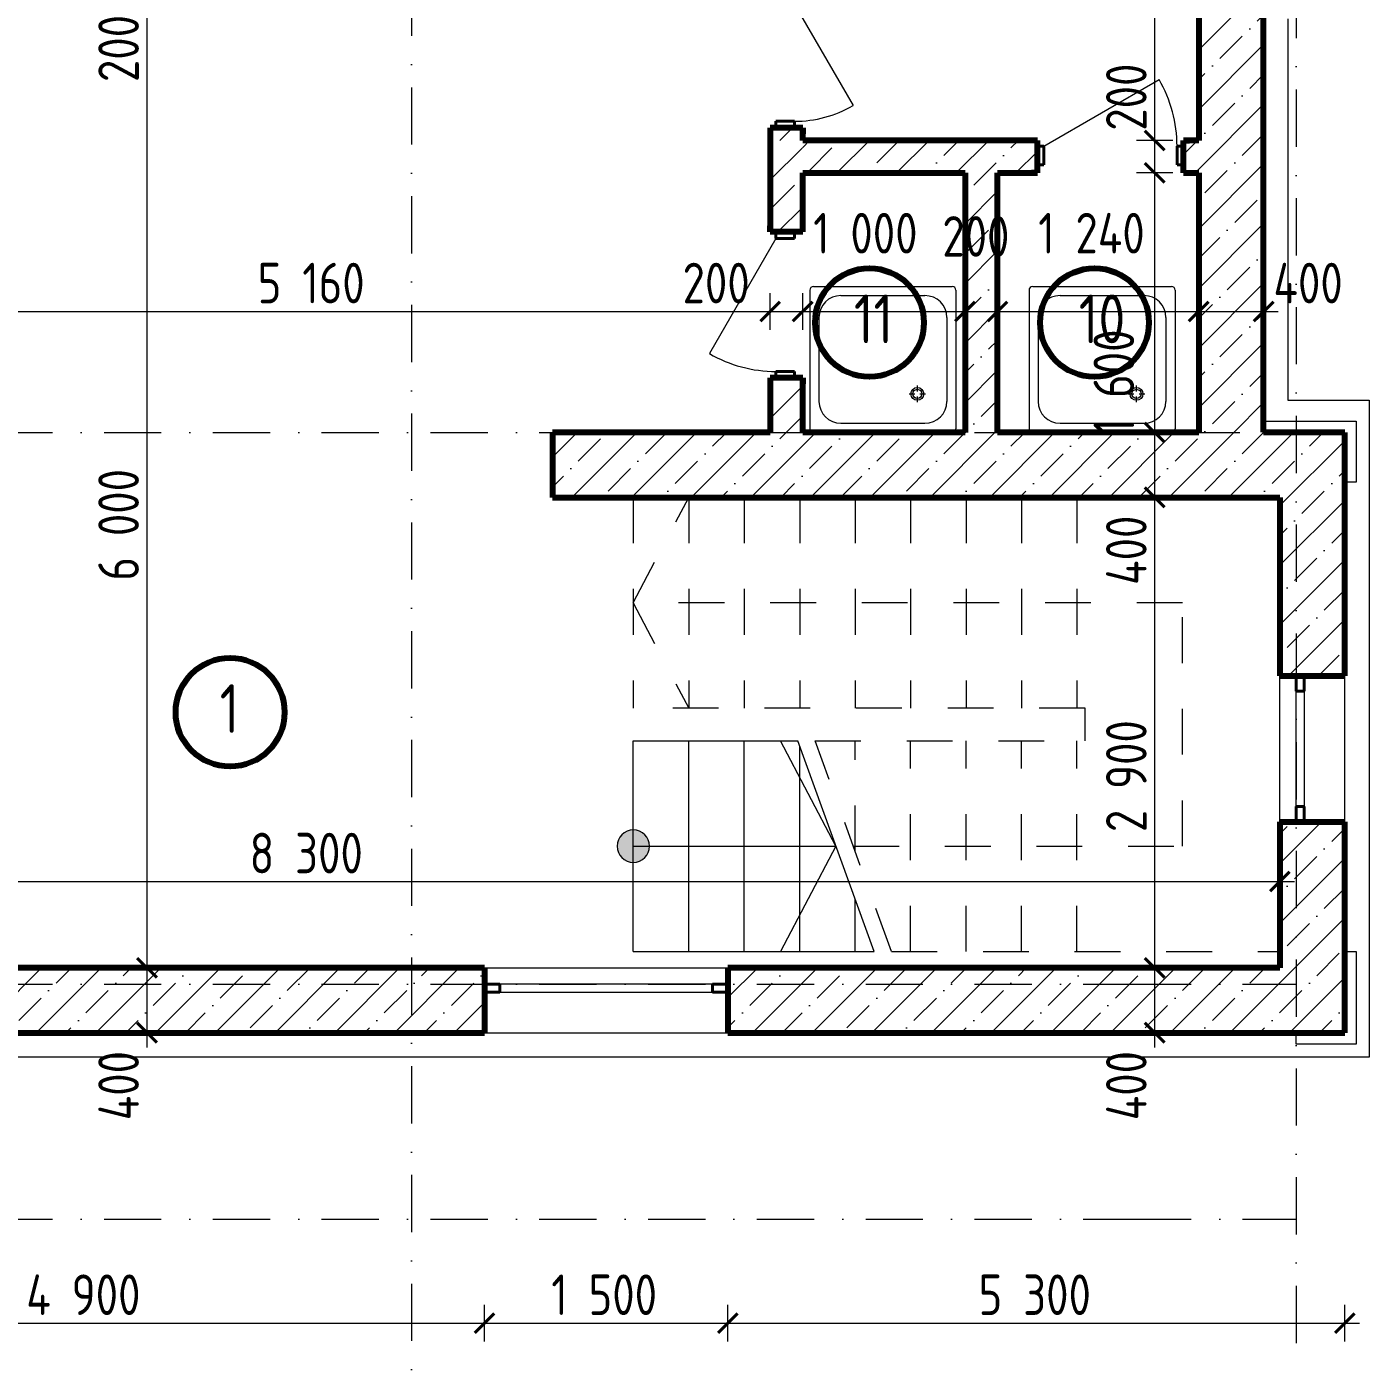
# Model space of a CAD drawing. Header units: feet. Extents: x -10410 to 374725, y -46422 to 88923.
# Drawn here: x 9472 to 17742, y -35888 to -27657 of the extents above; entities that cross this region are included whole.
import ezdxf
from ezdxf.enums import TextEntityAlignment as Align

# ---------------------------------------------------------------- set-up
doc = ezdxf.new("R2010")
doc.units = ezdxf.units.FT
doc.header["$MEASUREMENT"] = 0
doc.set_wipeout_variables(frame=1)
for name, pattern in [('Wipeout_Contour', [1000, 0, -1000]), ('Штриховая', [564.444447, 282.222223, -282.222223]), ('Штрихпунктирная', [670.277762, 352.777767, -176.388884, 0, -141.111112])]:
    doc.linetypes.add(name, pattern=pattern)
for name, color, linetype, lineweight in [('Аннотация - Общий_Ном._пера__41', 7, 'Continuous', 80), ('Интерьер - Мебель_Ном._пера__2', 8, 'Continuous', 20), ('Интерьер - Мебель_Ном._пера__7', 7, 'Continuous', 20), ('Конструктив - Лестницы_Ном._пера__120', 7, 'Continuous', 5), ('Конструктив - Лестницы_Ном._пера__2', 8, 'Continuous', 20), ('Конструктив - Перекрытия_Ном._пера__1', 7, 'Continuous', 20), ('Конструктив - Стены Несущие_Ном._пера__1', 7, 'Continuous', 20), ('Конструктив - Стены Несущие_Ном._пера__120', 7, 'Continuous', 5), ('Конструктив - Стены Несущие_Ном._пера__21', 7, 'Continuous', 40), ('Конструктив - Стены Несущие_Ном._пера__47', 7, 'Continuous', 80), ('Конструктив - Стены Несущие_Ном._пера__74', 255, 'Continuous', 0), ('Размер - Общий_Ном._пера__120', 7, 'Continuous', 5), ('Размер - Общий_Ном._пера__21', 7, 'Continuous', 40), ('Элемент Модели - Оси_Ном._пера__1', 7, 'Continuous', 20)]:
    doc.layers.add(name, color=color, linetype=linetype, lineweight=lineweight)
for name, color, linetype in [('Конструктив - Лестницы', 7, 'Continuous'), ('Конструктив - Стены Несущие', 7, 'Continuous'), ('Элемент Модели - Оси', 7, 'Continuous')]:
    doc.layers.add(name, color=color, linetype=linetype)
doc.layers.add('Конструктив - Стены Несущие_Ном._пера__170', color=7, linetype='Continuous', lineweight=5, true_color=0x9f9f00)
doc.layers.add('Элемент Модели - Оси_Ном._пера__94', color=7, linetype='Continuous', lineweight=5, true_color=0xdc4f00)
doc.styles.add('СГЕНЕРИР_СТИЛЬ_1', font='arial.ttf')
doc.styles.add('СГЕНЕРИР_СТИЛЬ_2', font='CS_Gost2304.shx')
pattern_1 = [(45, (0, 0), (-183.8478, 183.8478), []), (45, (-91.92, 91.92), (-183.8478, 183.8478), [195, -65, 0, -65])]

# ---------------------------------------------------------------- blocks, each defined once
blk = doc.blocks.new('Стандартный Маркер Сетки_2')
at = {"layer": 'Элемент Модели - Оси_Ном._пера__94', "linetype": 'Штрихпунктирная'}
for p, q in [((1000, 0), (17700, 0)), ((17700, 0), (18700, 0))]:
    blk.add_line(p, q, dxfattribs=at)
at = {"layer": 'Элемент Модели - Оси_Ном._пера__1', "style": 'СГЕНЕРИР_СТИЛЬ_1'}
blk.add_attdef('AC_MarkerText_1', text='', height=350, dxfattribs=at).set_placement((-500, 20.0005), align=Align.MIDDLE_CENTER)
blk = doc.blocks.new('Стандартный Маркер Сетки')
at = {"layer": 'Элемент Модели - Оси_Ном._пера__94', "linetype": 'Штрихпунктирная'}
for p, q in [((1000, 0), (17400, 0)), ((17400, 0), (18400, 0))]:
    blk.add_line(p, q, dxfattribs=at)
at = {"layer": 'Элемент Модели - Оси_Ном._пера__1', "style": 'СГЕНЕРИР_СТИЛЬ_1'}
blk.add_attdef('AC_MarkerText_1', text='', height=350, dxfattribs=at).set_placement((-500, 20.0005), align=Align.MIDDLE_CENTER)
blk = doc.blocks.new('Стандартный Маркер Сетки_8')
at = {"layer": 'Элемент Модели - Оси_Ном._пера__94', "linetype": 'Штрихпунктирная'}
blk.add_line((1000, 0), (12606.1, 0), dxfattribs=at)
at = {"layer": 'Элемент Модели - Оси_Ном._пера__1', "style": 'СГЕНЕРИР_СТИЛЬ_1'}
blk.add_attdef('AC_MarkerText_1', text='', height=350, rotation=90, dxfattribs=at).set_placement((14106.1, 17), align=Align.MIDDLE_CENTER)
blk = doc.blocks.new('Стандартный Маркер Сетки_9')
at = {"layer": 'Элемент Модели - Оси_Ном._пера__94', "linetype": 'Штрихпунктирная'}
blk.add_line((1000, 0), (12561.3, 0), dxfattribs=at)
at = {"layer": 'Элемент Модели - Оси_Ном._пера__1', "style": 'СГЕНЕРИР_СТИЛЬ_1'}
blk.add_attdef('AC_MarkerText_1', text='', height=350, rotation=90, dxfattribs=at).set_placement((14061.3, 20), align=Align.MIDDLE_CENTER)
blk = doc.blocks.new('Лестница 2')
at = {"layer": 'Конструктив - Лестницы_Ном._пера__2', "linetype": 'Continuous'}
blk.add_hatch(color=256, dxfattribs=at).paths.add_polyline_path([(750, 0, 1), (550, 0, 1)])
at = {"layer": 'Конструктив - Лестницы_Ном._пера__120', "linetype": 'Штриховая'}
for p, q in [((0, 1590), (0, 3983.333)), ((0, 3983.333), (2800, 3983.333)), ((2800, 3983.333), (2800, 0)), ((650, 1355), (650, 3383.333)), ((650, 3383.333), (2150, 3383.333)), ((2150, 3383.333), (2150, 0)), ((0, 2733.333), (1300, 2733.333)), ((1300, 1120), (1300, 2783.333)), ((1300, 2783.333), (1500, 2783.333)), ((1500, 2783.333), (1500, 0)), ((2800, 2733.333), (1500, 2733.333)), ((0, 2391.667), (1300, 2391.667)), ((2800, 2391.667), (1500, 2391.667)), ((0, 2050), (1300, 2050)), ((2800, 2050), (1500, 2050)), ((0, 1708.333), (1300, 1708.333)), ((2800, 1708.333), (1500, 1708.333)), ((0, 1590), (1300, 1120)), ((617.73, 1366.667), (1300, 1366.667)), ((2800, 1366.667), (1500, 1366.667)), ((2800, 1025), (1500, 1025)), ((2800, 683.333), (1500, 683.333)), ((2800, 341.667), (1500, 341.667)), ((2150, 0), (1500, 341.667)), ((2150, 0), (2800, 341.667)), ((2800, 0), (1500, 0)), ((2800, 0), (1500, 0))]:
    blk.add_line(p, q, dxfattribs=at)
at = {"layer": 'Конструктив - Лестницы_Ном._пера__120', "linetype": 'Continuous'}
for p, q in [((0, 0), (0, 1483.665)), ((0, 1483.665), (1300, 1013.665)), ((0, 1366.667), (323.613, 1366.667)), ((650, 1248.665), (0, 906.998)), ((650, 0), (650, 1248.665)), ((650, 1248.665), (1300, 906.998)), ((0, 1025), (1268.648, 1025)), ((1300, 0), (1300, 1013.665)), ((0, 683.333), (1300, 683.333)), ((0, 341.667), (1300, 341.667)), ((0, 0), (1300, 0)), ((0, 0), (1300, 0))]:
    blk.add_line(p, q, dxfattribs=at)
blk.add_circle((650, 0), 100, dxfattribs=at)

msp = doc.modelspace()

# ---------------------------------------------------------------- linework, layer by layer
at = {"layer": 'Аннотация - Общий_Ном._пера__41', "linetype": 'Continuous'}
for centre in [(14663.59757, -29480.42189), (16050.13204, -29480.42189), (10724.47558, -31882.16485)]:
    msp.add_circle(centre, 335.02577, dxfattribs=at)
at = {"layer": 'Интерьер - Мебель_Ном._пера__2', "linetype": 'Continuous'}
for p, q in [((14318.84056, -29257.68132), (15173.84056, -29257.68132)), ((15669.03958, -29257.68132), (16524.03958, -29257.68132)), ((14487.59056, -29313.93132), (15005.09056, -29313.93132)), ((15837.78958, -29313.93132), (16355.28958, -29313.93132)), ((14352.59056, -29448.93132), (14352.59056, -29966.43132)), ((15140.09056, -29448.93132), (15140.09056, -29966.43132)), ((15702.78958, -29448.93132), (15702.78958, -29966.43132)), ((16490.28958, -29448.93132), (16490.28958, -29966.43132)), ((14907.37164, -29919.87627), (14942.99356, -29919.87627)), ((14958.53551, -29904.33553), (14958.53551, -29868.7124)), ((14958.53551, -29971.04014), (14958.53551, -29935.4186)), ((14974.07746, -29919.87627), (15009.69938, -29919.87627)), ((16257.57065, -29919.87627), (16293.19257, -29919.87627)), ((16308.73453, -29904.33553), (16308.73453, -29868.7124)), ((16308.73453, -29971.04014), (16308.73453, -29935.4186)), ((16324.27648, -29919.87627), (16359.8984, -29919.87627)), ((14487.59056, -30101.43132), (15005.09056, -30101.43132)), ((15837.78958, -30101.43132), (16355.28958, -30101.43132))]:
    msp.add_line(p, q, dxfattribs=at)
for centre, radius in [((14958.53551, -29919.87627), 39.375), ((14958.53551, -29919.87627), 28.125), ((16308.73453, -29919.87627), 39.375), ((16308.73453, -29919.87627), 28.125)]:
    msp.add_circle(centre, radius, dxfattribs=at)
for centre, radius, start, end in [((14318.84056, -29280.18132), 22.5, 90, 180), ((15173.84056, -29280.18132), 22.5, 0, 90), ((15669.03958, -29280.18132), 22.5, 90, 180), ((16524.03958, -29280.18132), 22.5, 0, 90), ((14487.59056, -29448.93132), 135, 90, 180), ((15005.09056, -29448.93132), 135, 0, 90), ((15837.78958, -29448.93132), 135, 90, 180), ((16355.28958, -29448.93132), 135, 0, 90), ((14487.59056, -29966.43132), 135, 180, 270), ((15005.09056, -29966.43132), 135, 270, 0), ((15837.78958, -29966.43132), 135, 180, 270), ((16355.28958, -29966.43132), 135, 270, 0)]:
    msp.add_arc(centre, radius, start, end, dxfattribs=at)
at = {"layer": 'Интерьер - Мебель_Ном._пера__7', "linetype": 'Continuous'}
for p, q in [((17662.02544, -30087.68132), (17662.02544, -30463.688)), ((17662.02544, -33357.68132), (17662.02544, -33927.68132)), ((17662.02544, -33927.68132), (17292.02544, -33927.68132))]:
    msp.add_line(p, q, dxfattribs=at)
at = {"layer": 'Конструктив - Перекрытия_Ном._пера__1', "linetype": 'Continuous', "flags": 128}
for points in [[(3092.0257, -27607.64195), (3092.0257, -30002.5135), (3092.0257, -30107.24343), (3092.0257, -30132.46232), (3092.0257, -30157.68121), (2592.02547, -30157.68121), (2592.02547, -30257.24333), (2592.02547, -33857.68139), (8342.31615, -33857.68139), (8492.31606, -33857.68139), (11691.81603, -33857.68139), (11841.81617, -33857.68116), (17592.02546, -33857.68116), (17592.02546, -33794.42338), (17592.02546, -30258.24329), (17592.02546, -30157.68121), (17092.02523, -30157.68121), (17092.02523, -30108.24315), (17092.02523, -29907.67027), (17092.02523, -27457.64227)], [(17242.02559, -27607.52226), (17242.02559, -29907.67027), (17242.02559, -29959.55372), (17742.02537, -29959.55372), (17742.02537, -30108.24315), (17742.02537, -30223.53007), (17742.02537, -30258.24329), (17742.02537, -33794.42338), (17742.02537, -34007.68107), (17606.81641, -34007.68107), (17592.02546, -34007.68107), (11841.81617, -34007.68107), (11691.81603, -34007.68107), (8492.31606, -34007.68107), (8342.31615, -34007.68107), (2442.02534, -34007.68107), (2442.02534, -33857.68139), (2442.02534, -30132.46232), (2442.02534, -30107.24343), (2442.02534, -30002.5135), (2942.02556, -30002.5135), (2942.02556, -27607.64195)]]:
    msp.add_lwpolyline(points, dxfattribs=at)
at = {"layer": 'Конструктив - Стены Несущие_Ном._пера__1', "linetype": 'Continuous'}
msp.add_line((14202.17299, -27519.71445), (14562.17299, -28143.25274), dxfattribs=at)
at = {"layer": 'Конструктив - Стены Несущие_Ном._пера__120', "linetype": 'Continuous'}
for p, q in [((17292.02544, -32462.744), (17292.02544, -31752.744)), ((17342.02544, -31752.744), (17342.02544, -32462.744)), ((13696.51963, -33557.68132), (12386.51963, -33557.68132)), ((12386.51963, -33607.68132), (13696.51963, -33607.68132))]:
    msp.add_line(p, q, dxfattribs=at)
at = {"layer": 'Конструктив - Стены Несущие_Ном._пера__21', "linetype": 'Continuous'}
for p, q in [((17342.02544, -31752.744), (17292.02544, -31752.744)), ((17292.02544, -32462.744), (17342.02544, -32462.744)), ((12386.51963, -33607.68132), (12386.51963, -33557.68132)), ((13696.51963, -33557.68132), (13696.51963, -33607.68132))]:
    msp.add_line(p, q, dxfattribs=at)
at = {"layer": 'Размер - Общий_Ном._пера__120', "linetype": 'Continuous'}
for p, q in [((16420.97542, -28357.64217), (16420.97542, -24257.68132)), ((16533.47542, -28357.64217), (16308.47542, -28357.64217)), ((16420.97542, -28557.64217), (16420.97542, -28357.64217)), ((16533.47542, -28557.64217), (16308.47542, -28557.64217)), ((14052.17299, -29524.26644), (14052.17299, -29299.26644)), ((14252.17299, -29524.26644), (14252.17299, -29299.26644)), ((8892.31605, -29411.76644), (14052.17299, -29411.76644)), ((14052.17299, -29411.76644), (14252.17299, -29411.76644)), ((12291.51963, -35760.11376), (12291.51963, -35535.11376)), ((13791.51963, -35760.11376), (13791.51963, -35535.11376)), ((17592.02544, -35760.11376), (17592.02544, -35535.11376)), ((7391.96702, -35647.61376), (12291.51963, -35647.61376)), ((12291.51963, -35647.61376), (13791.51963, -35647.61376)), ((13791.51963, -35647.61376), (17592.02544, -35647.61376)), ((17592.02544, -35647.61376), (17682.02544, -35647.61376))]:
    msp.add_line(p, q, dxfattribs=at)
at = {"layer": 'Размер - Общий_Ном._пера__21', "linetype": 'Continuous'}
for p, q in [((16360.97542, -28297.64217), (16480.97542, -28417.64217)), ((16360.97542, -28497.64217), (16480.97542, -28617.64217)), ((14112.17299, -29351.76644), (13992.17299, -29471.76644)), ((14312.17299, -29351.76644), (14192.17299, -29471.76644)), ((12351.51963, -35587.61376), (12231.51963, -35707.61376)), ((13851.51963, -35587.61376), (13731.51963, -35707.61376)), ((17532.02544, -35707.61376), (17652.02544, -35587.61376))]:
    msp.add_line(p, q, dxfattribs=at)

# ---------------------------------------------------------------- block references
at = {"layer": 'Элемент Модели - Оси', "color": 8, "linetype": 'Continuous', "lineweight": 20, "zscale": 1000}
msp.add_blockref('Стандартный Маркер Сетки', (-1107.97456, -35007.68132), dxfattribs=at)

# ---------------------------------------------------------------- texts
at = {"layer": 'Размер - Общий_Ном._пера__120', "linetype": 'Continuous', "char_height": 250, "attachment_point": 7, "rotation": 90, "style": 'СГЕНЕРИР_СТИЛЬ_2'}
for s, insert in [('\\A1;{\\FCS_Gost2304.shx;200}', (10162.55315, -27997.64467)), ('\\A1;{\\FCS_Gost2304.shx;200}', (16370.97519, -28297.64217)), ('\\A1;{\\FCS_Gost2304.shx;6\xa0000}', (10162.55315, -31070.99675)), ('\\A1;{\\FCS_Gost2304.shx;400}', (16370.97519, -31097.68382)), ('\\A1;{\\FCS_Gost2304.shx;2\xa0900}', (16370.97519, -32621.01632)), ('\\A1;{\\FCS_Gost2304.shx;400}', (10162.55315, -34397.68382)), ('\\A1;{\\FCS_Gost2304.shx;400}', (16370.97519, -34397.68382))]:
    msp.add_mtext(s, dxfattribs=dict(at, insert=insert))
at = {"layer": 'Размер - Общий_Ном._пера__120', "linetype": 'Continuous', "attachment_point": 7, "style": 'СГЕНЕРИР_СТИЛЬ_2'}
for s, insert, char_height in [('\\A1;{\\FCS_Gost2304.shx;1\xa0000}', (14316.93006, -29054.4868), 250), ('\\A1;{\\FCS_Gost2304.shx;1\xa0240}', (15703.46454, -29054.4868), 250), ('\\A1;{\\FCS_Gost2304.shx;5\xa0160}', (10894.06076, -29361.76621), 250), ('\\A1;{\\FCS_Gost2304.shx;200}', (13512.17049, -29361.76621), 250), ('\\A1;{\\FCS_Gost2304.shx;400}', (17152.02545, -29361.76621), 250), ('\\A1;{\\FCS_Gost2304.shx;11}', (14567.59754, -29607.69469), 300), ('\\A1;{\\FCS_Gost2304.shx;10}', (15952.91081, -29607.69469), 300), ('\\A1;{\\FCS_Gost2304.shx;1}', (10660.47519, -32009.43756), 300), ('\\A1;{\\FCS_Gost2304.shx;8\xa0300}', (10844.47599, -32875.33197), 250), ('\\A1;{\\FCS_Gost2304.shx;4\xa0900}', (9468.40957, -35597.61353), 250), ('\\A1;{\\FCS_Gost2304.shx;1\xa0500}', (12703.33712, -35597.61353), 250), ('\\A1;{\\FCS_Gost2304.shx;5 300}', (15335.40879, -35597.61353), 250)]:
    msp.add_mtext(s, dxfattribs=dict(at, insert=insert, char_height=char_height))

# ---------------------------------------------------------------- next in the draw order: wipeouts: each hides what was drawn before it
at = {"color": 254, "linetype": 'Wipeout_Contour', "lineweight": 0, "ltscale": 133268.528044}
msp.add_wipeout([(17092.02544, -30157.68132), (17092.02544, -27457.64217), (16692.02544, -27057.64217), (16692.02544, -30157.68132)], dxfattribs=at).dxf.layer = 'Конструктив - Стены Несущие'
at = {"color": 254, "linetype": 'Wipeout_Contour', "lineweight": 0, "ltscale": 255274.5035}
msp.add_wipeout([(14052.17299, -28921.68958), (14087.17299, -28921.68958), (14202.17298, -28921.68958), (14252.173, -28921.68958), (14252.173, -28279.71444), (14202.17298, -28279.71444), (14087.17299, -28279.71444), (14052.17299, -28279.71444)], dxfattribs=at).dxf.layer = 'Конструктив - Стены Несущие'
at = {"color": 254, "linetype": 'Wipeout_Contour', "lineweight": 0, "ltscale": 214387.922856}
msp.add_wipeout([(17592.02542, -30157.68132), (17192.02544, -30557.6813), (17192.02544, -31657.744), (17292.02542, -31657.744), (17342.02544, -31657.744), (17592.02542, -31657.744)], dxfattribs=at).dxf.layer = 'Конструктив - Стены Несущие'
at = {"color": 254, "linetype": 'Wipeout_Contour', "lineweight": 0, "ltscale": 280878.739179}
msp.add_wipeout([(7391.9671, -33607.68134), (7391.9671, -33857.68132), (12291.51967, -33857.68132), (12291.51967, -33607.68134), (12291.51967, -33557.68131), (12291.51967, -33457.68126), (7391.9671, -33457.68126), (7391.9671, -33557.68131)], dxfattribs=at).dxf.layer = 'Конструктив - Стены Несущие'
at = {"color": 254, "linetype": 'Wipeout_Contour', "lineweight": 0, "ltscale": 221127.756637}
msp.add_wipeout([(13791.51956, -33557.68131), (13791.51956, -33607.68134), (13791.51956, -33857.68132), (17592.02544, -33857.68132), (17192.02538, -33457.68126), (13791.51956, -33457.68126)], dxfattribs=at).dxf.layer = 'Конструктив - Стены Несущие'

# ---------------------------------------------------------------- next in the draw order: hatches: boundary and pattern name
at = {"layer": 'Конструктив - Стены Несущие_Ном._пера__170', "linetype": 'Continuous'}
h = msp.add_hatch(dxfattribs=at)
h.set_pattern_fill('ЖЕЛЕЗОБЕТОН', color=256, style=0, pattern_type=2)
h.set_pattern_definition(pattern_1)
h.paths.add_polyline_path([(17092.02544, -30157.68132), (17092.02544, -27457.64217), (16692.02544, -27057.64217), (16692.02544, -30157.68132)])
h = msp.add_hatch(dxfattribs=at)
h.set_pattern_fill('ЖЕЛЕЗОБЕТОН', color=256, style=0, pattern_type=2)
h.set_pattern_definition(pattern_1)
h.paths.add_polyline_path([(14052.17299, -28921.68958), (14087.17299, -28921.68958), (14202.17298, -28921.68958), (14252.173, -28921.68958), (14252.173, -28279.71444), (14202.17298, -28279.71444), (14087.17299, -28279.71444), (14052.17299, -28279.71444)])
h = msp.add_hatch(dxfattribs=at)
h.set_pattern_fill('ЖЕЛЕЗОБЕТОН', color=256, style=0, pattern_type=2)
h.set_pattern_definition(pattern_1)
h.paths.add_polyline_path([(17592.02542, -30157.68132), (17192.02544, -30557.6813), (17192.02544, -31657.744), (17292.02542, -31657.744), (17342.02544, -31657.744), (17592.02542, -31657.744)])
h = msp.add_hatch(dxfattribs=at)
h.set_pattern_fill('ЖЕЛЕЗОБЕТОН', color=256, style=0, pattern_type=2)
h.set_pattern_definition(pattern_1)
h.paths.add_polyline_path([(7391.9671, -33607.68134), (7391.9671, -33857.68132), (12291.51967, -33857.68132), (12291.51967, -33607.68134), (12291.51967, -33557.68131), (12291.51967, -33457.68126), (7391.9671, -33457.68126), (7391.9671, -33557.68131)])
h = msp.add_hatch(dxfattribs=at)
h.set_pattern_fill('ЖЕЛЕЗОБЕТОН', color=256, style=0, pattern_type=2)
h.set_pattern_definition(pattern_1)
h.paths.add_polyline_path([(13791.51956, -33557.68131), (13791.51956, -33607.68134), (13791.51956, -33857.68132), (17592.02544, -33857.68132), (17192.02538, -33457.68126), (13791.51956, -33457.68126)])

# ---------------------------------------------------------------- next in the draw order: linework, layer by layer
at = {"layer": 'Интерьер - Мебель_Ном._пера__7', "linetype": 'Continuous'}
msp.add_line((17089.35611, -30087.68132), (17662.02544, -30087.68132), dxfattribs=at)
at = {"layer": 'Конструктив - Стены Несущие_Ном._пера__1', "linetype": 'Continuous'}
msp.add_line((14087.17299, -28961.68954), (13677.17299, -29671.83037), dxfattribs=at)
at = {"layer": 'Конструктив - Стены Несущие_Ном._пера__120', "linetype": 'Continuous'}
for p, q in [((12291.51963, -33457.68132), (13791.51963, -33457.68132)), ((12291.51963, -33857.68132), (13791.51963, -33857.68132))]:
    msp.add_line(p, q, dxfattribs=at)
at = {"layer": 'Конструктив - Стены Несущие_Ном._пера__21', "linetype": 'Continuous'}
for p, q in [((14087.17299, -28279.71445), (14087.17299, -28239.71445)), ((14087.17299, -28239.71445), (14202.17299, -28239.71445)), ((14202.17299, -28279.71445), (14087.17299, -28279.71445)), ((14202.17299, -28239.71445), (14202.17299, -28279.71445)), ((14087.17299, -28921.68954), (14087.17299, -28961.68954)), ((14202.17299, -28921.68954), (14087.17299, -28921.68954)), ((14202.17299, -28961.68954), (14202.17299, -28921.68954)), ((14087.17299, -28961.68954), (14202.17299, -28961.68954)), ((17292.02544, -31752.744), (17292.02544, -31657.744)), ((17342.02544, -31657.744), (17342.02544, -31752.744)), ((12386.51963, -33557.68132), (12291.51963, -33557.68132)), ((13791.51963, -33557.68132), (13696.51963, -33557.68132)), ((12291.51963, -33607.68132), (12386.51963, -33607.68132)), ((13696.51963, -33607.68132), (13791.51963, -33607.68132))]:
    msp.add_line(p, q, dxfattribs=at)
at = {"layer": 'Конструктив - Стены Несущие_Ном._пера__47', "linetype": 'Continuous'}
for p, q in [((14052.17299, -28279.71445), (14052.17299, -28316.71445)), ((14087.17299, -28279.71445), (14052.17299, -28279.71445)), ((14087.17299, -28279.71445), (14052.17299, -28279.71445)), ((14052.17299, -28279.71445), (14052.17299, -28316.71445)), ((14202.17299, -28279.71445), (14087.17299, -28279.71445)), ((14202.17299, -28279.71445), (14087.17299, -28279.71445)), ((14252.17299, -28279.71445), (14202.17299, -28279.71445)), ((14252.17299, -28279.71445), (14202.17299, -28279.71445)), ((14252.17299, -28279.71445), (14202.17299, -28279.71445)), ((14252.17299, -28279.71445), (14252.17299, -28316.71445)), ((14052.17299, -28921.68954), (14052.17299, -28884.68954)), ((14052.17299, -28921.68954), (14052.17299, -28884.68954)), ((14087.17299, -28921.68954), (14052.17299, -28921.68954)), ((14087.17299, -28921.68954), (14052.17299, -28921.68954)), ((14202.17299, -28921.68954), (14087.17299, -28921.68954)), ((14202.17299, -28921.68954), (14087.17299, -28921.68954)), ((14252.17299, -28921.68954), (14202.17299, -28921.68954)), ((14252.17299, -28921.68954), (14202.17299, -28921.68954)), ((14252.17299, -28921.68954), (14202.17299, -28921.68954)), ((14252.17299, -28921.68954), (14252.17299, -28884.68954)), ((14252.17299, -28921.68954), (14252.17299, -28884.68954)), ((17192.02544, -31657.744), (17292.02544, -31657.744)), ((17292.02544, -31657.744), (17342.02544, -31657.744)), ((17292.02544, -31657.744), (17342.02544, -31657.744)), ((17342.02544, -31657.744), (17592.02544, -31657.744)), ((12291.51963, -33457.68132), (12291.51963, -33557.68132)), ((13791.51963, -33457.68132), (13791.51963, -33557.68132)), ((12291.51963, -33557.68132), (12291.51963, -33607.68132)), ((12291.51963, -33557.68132), (12291.51963, -33607.68132)), ((13791.51963, -33557.68132), (13791.51963, -33607.68132)), ((13791.51963, -33557.68132), (13791.51963, -33607.68132)), ((12291.51963, -33607.68132), (12291.51963, -33857.68132)), ((13791.51963, -33607.68132), (13791.51963, -33857.68132))]:
    msp.add_line(p, q, dxfattribs=at)
at = {"layer": 'Конструктив - Стены Несущие_Ном._пера__47', "linetype": 'Continuous', "flags": 128}
for points in [[(16692.02544, -27057.64217), (16692.02544, -28357.64217)], [(17092.02544, -30157.68132), (17092.02544, -27457.64217)], [(14052.17299, -28279.71449), (14052.17299, -28921.68958)], [(14252.17299, -28357.64217), (14252.17299, -28279.71449)], [(14252.17299, -28921.68958), (14252.17299, -28557.64217)], [(16692.02544, -28557.64217), (16692.02544, -30157.68132)], [(17592.02544, -31657.744), (17592.02544, -30157.68132)], [(17192.02544, -30557.68132), (17192.02544, -31657.74398)], [(12291.51972, -33457.68132), (8892.31605, -33457.68132)], [(17192.02544, -33457.68132), (13791.51956, -33457.68132)], [(7391.9671, -33857.68132), (12291.51962, -33857.68132)], [(13791.51962, -33857.68132), (17592.02544, -33857.68132)]]:
    msp.add_lwpolyline(points, dxfattribs=at)
at = {"layer": 'Конструктив - Стены Несущие_Ном._пера__74', "linetype": 'Continuous'}
msp.add_arc((14202.17299, -27519.71445), 720, 270, 300, dxfattribs=at)
at = {"layer": 'Размер - Общий_Ном._пера__120', "linetype": 'Continuous'}
for p, q in [((10212.55338, -33457.68132), (10212.55338, -27457.64217)), ((16692.02544, -29524.26644), (16692.02544, -29299.26644)), ((17092.02544, -29524.26644), (17092.02544, -29299.26644)), ((16692.02544, -29411.76644), (17092.02544, -29411.76644)), ((17092.02544, -29411.76644), (17182.02544, -29411.76644)), ((10325.05338, -33457.68132), (10100.05338, -33457.68132)), ((10212.55338, -33857.68132), (10212.55338, -33457.68132)), ((16533.47542, -33457.68132), (16308.47542, -33457.68132)), ((16420.97542, -33857.68132), (16420.97542, -33457.68132)), ((10325.05338, -33857.68132), (10100.05338, -33857.68132)), ((10212.55338, -33947.68132), (10212.55338, -33857.68132)), ((16533.47542, -33857.68132), (16308.47542, -33857.68132)), ((16420.97542, -33947.68132), (16420.97542, -33857.68132))]:
    msp.add_line(p, q, dxfattribs=at)
at = {"layer": 'Размер - Общий_Ном._пера__21', "linetype": 'Continuous'}
for p, q in [((16752.02544, -29351.76644), (16632.02544, -29471.76644)), ((17032.02544, -29471.76644), (17152.02544, -29351.76644)), ((10152.55338, -33397.68132), (10272.55338, -33517.68132)), ((16360.97542, -33397.68132), (16480.97542, -33517.68132)), ((10152.55338, -33797.68132), (10272.55338, -33917.68132)), ((16360.97542, -33797.68132), (16480.97542, -33917.68132))]:
    msp.add_line(p, q, dxfattribs=at)

# ---------------------------------------------------------------- next in the draw order: block references
at = {"layer": 'Элемент Модели - Оси', "color": 8, "linetype": 'Continuous', "lineweight": 20, "zscale": 1000, "rotation": 270}
msp.add_blockref('Стандартный Маркер Сетки_8', (11841.8162, -24349.1527), dxfattribs=at)

# ---------------------------------------------------------------- next in the draw order: wipeouts: each hides what was drawn before it
at = {"color": 254, "linetype": 'Wipeout_Contour', "lineweight": 0, "ltscale": 193642.13833}
msp.add_wipeout([(14252.17299, -28357.64217), (14252.17299, -28557.64217), (15698.32055, -28557.64217), (15698.32055, -28507.64219), (15698.32055, -28392.64215), (15698.32055, -28357.64217)], dxfattribs=at).dxf.layer = 'Конструктив - Стены Несущие'
at = {"color": 254, "linetype": 'Wipeout_Contour', "lineweight": 0, "ltscale": 197749.430152}
msp.add_wipeout([(16598.32056, -28392.64215), (16598.32056, -28507.64219), (16598.32056, -28557.64217), (16692.02544, -28557.64217), (16692.02544, -28357.64217), (16598.32056, -28357.64217)], dxfattribs=at).dxf.layer = 'Конструктив - Стены Несущие'
at = {"color": 254, "linetype": 'Wipeout_Contour', "lineweight": 0, "ltscale": 135797.715005}
msp.add_wipeout([(12709.84083, -30557.68132), (17192.02544, -30557.68132), (17592.02544, -30157.68132), (12709.84083, -30157.68132)], dxfattribs=at).dxf.layer = 'Конструктив - Стены Несущие'
at = {"color": 254, "linetype": 'Wipeout_Contour', "lineweight": 0, "ltscale": 223348.464112}
msp.add_wipeout([(17192.02544, -33457.68134), (17592.02542, -33857.68132), (17592.02542, -32557.74399), (17342.02544, -32557.74399), (17292.02542, -32557.74399), (17192.02544, -32557.74399)], dxfattribs=at).dxf.layer = 'Конструктив - Стены Несущие'

# ---------------------------------------------------------------- next in the draw order: hatches: boundary and pattern name
at = {"layer": 'Конструктив - Стены Несущие_Ном._пера__170', "linetype": 'Continuous'}
h = msp.add_hatch(dxfattribs=at)
h.set_pattern_fill('ЖЕЛЕЗОБЕТОН', color=256, style=0, pattern_type=2)
h.set_pattern_definition(pattern_1)
h.paths.add_polyline_path([(14252.17299, -28357.64217), (14252.17299, -28557.64217), (15698.32055, -28557.64217), (15698.32055, -28507.64219), (15698.32055, -28392.64215), (15698.32055, -28357.64217)])
h = msp.add_hatch(dxfattribs=at)
h.set_pattern_fill('ЖЕЛЕЗОБЕТОН', color=256, style=0, pattern_type=2)
h.set_pattern_definition(pattern_1)
h.paths.add_polyline_path([(16598.32056, -28392.64215), (16598.32056, -28507.64219), (16598.32056, -28557.64217), (16692.02544, -28557.64217), (16692.02544, -28357.64217), (16598.32056, -28357.64217)])
h = msp.add_hatch(dxfattribs=at)
h.set_pattern_fill('ЖЕЛЕЗОБЕТОН', color=256, style=0, pattern_type=2)
h.set_pattern_definition(pattern_1)
h.paths.add_polyline_path([(12709.84083, -30557.68132), (17192.02544, -30557.68132), (17592.02544, -30157.68132), (12709.84083, -30157.68132)])
h = msp.add_hatch(dxfattribs=at)
h.set_pattern_fill('ЖЕЛЕЗОБЕТОН', color=256, style=0, pattern_type=2)
h.set_pattern_definition(pattern_1)
h.paths.add_polyline_path([(17192.02544, -33457.68134), (17592.02542, -33857.68132), (17592.02542, -32557.74399), (17342.02544, -32557.74399), (17292.02542, -32557.74399), (17192.02544, -32557.74399)])

# ---------------------------------------------------------------- next in the draw order: linework, layer by layer
at = {"layer": 'Интерьер - Мебель_Ном._пера__2', "linetype": 'Continuous'}
for p, q in [((14296.34056, -29280.18132), (14296.34056, -30135.18132)), ((15196.34056, -29280.18132), (15196.34056, -30135.18132)), ((15646.53958, -29280.18132), (15646.53958, -30135.18132)), ((16546.53958, -29280.18132), (16546.53958, -30135.18132)), ((14318.84056, -30157.68132), (15173.84056, -30157.68132)), ((15669.03958, -30157.68132), (16524.03958, -30157.68132))]:
    msp.add_line(p, q, dxfattribs=at)
for centre, start, end in [((14318.84056, -30135.18132), 180, 270), ((15173.84056, -30135.18132), 270, 0), ((15669.03958, -30135.18132), 180, 270), ((16524.03958, -30135.18132), 270, 0)]:
    msp.add_arc(centre, 22.5, start, end, dxfattribs=at)
at = {"layer": 'Интерьер - Мебель_Ном._пера__7', "linetype": 'Continuous'}
for p, q in [((17089.35611, -30157.68132), (17089.35611, -30087.68132)), ((17592.02544, -30157.68132), (17089.35611, -30157.68132)), ((17592.02544, -30463.688), (17592.02544, -30157.68132)), ((17662.02544, -30463.688), (17592.02544, -30463.688)), ((17592.02544, -33357.68132), (17662.02544, -33357.68132)), ((17592.02544, -33857.68132), (17592.02544, -33357.68132)), ((17292.02544, -33857.68132), (17592.02544, -33857.68132)), ((17292.02544, -33927.68132), (17292.02544, -33857.68132))]:
    msp.add_line(p, q, dxfattribs=at)
at = {"layer": 'Конструктив - Стены Несущие_Ном._пера__1', "linetype": 'Continuous'}
msp.add_line((15738.32055, -28392.64217), (16448.46138, -27982.64217), dxfattribs=at)
at = {"layer": 'Конструктив - Стены Несущие_Ном._пера__120', "linetype": 'Continuous'}
for p, q in [((17192.02544, -32557.744), (17192.02544, -31657.744)), ((17592.02544, -32557.744), (17592.02544, -31657.744))]:
    msp.add_line(p, q, dxfattribs=at)
at = {"layer": 'Конструктив - Стены Несущие_Ном._пера__21', "linetype": 'Continuous'}
for p, q in [((15698.32055, -28392.64217), (15738.32055, -28392.64217)), ((15698.32055, -28507.64217), (15698.32055, -28392.64217)), ((15738.32055, -28392.64217), (15738.32055, -28507.64217)), ((16558.32055, -28507.64217), (16558.32055, -28392.64217)), ((16558.32055, -28392.64217), (16598.32055, -28392.64217)), ((16598.32055, -28392.64217), (16598.32055, -28507.64217)), ((15738.32055, -28507.64217), (15698.32055, -28507.64217)), ((16598.32055, -28507.64217), (16558.32055, -28507.64217)), ((17292.02544, -32557.744), (17292.02544, -32462.744)), ((17342.02544, -32462.744), (17342.02544, -32557.744))]:
    msp.add_line(p, q, dxfattribs=at)
at = {"layer": 'Конструктив - Стены Несущие_Ном._пера__47', "linetype": 'Continuous'}
for p, q in [((14252.17299, -28279.71445), (14252.17299, -28316.71445)), ((15698.32055, -28357.64217), (15661.32055, -28357.64217)), ((15698.32055, -28357.64217), (15661.32055, -28357.64217)), ((15698.32055, -28392.64217), (15698.32055, -28357.64217)), ((15698.32055, -28392.64217), (15698.32055, -28357.64217)), ((16598.32055, -28357.64217), (16635.32055, -28357.64217)), ((16598.32055, -28392.64217), (16598.32055, -28357.64217)), ((16598.32055, -28392.64217), (16598.32055, -28357.64217)), ((16598.32055, -28357.64217), (16635.32055, -28357.64217)), ((15698.32055, -28507.64217), (15698.32055, -28392.64217)), ((15698.32055, -28507.64217), (15698.32055, -28392.64217)), ((16598.32055, -28507.64217), (16598.32055, -28392.64217)), ((16598.32055, -28507.64217), (16598.32055, -28392.64217)), ((15698.32055, -28557.64217), (15698.32055, -28507.64217)), ((15698.32055, -28557.64217), (15698.32055, -28507.64217)), ((15698.32055, -28557.64217), (15698.32055, -28507.64217)), ((16598.32055, -28557.64217), (16598.32055, -28507.64217)), ((16598.32055, -28557.64217), (16598.32055, -28507.64217)), ((16598.32055, -28557.64217), (16598.32055, -28507.64217)), ((15698.32055, -28557.64217), (15661.32055, -28557.64217)), ((15698.32055, -28557.64217), (15661.32055, -28557.64217)), ((16598.32055, -28557.64217), (16635.32055, -28557.64217)), ((16598.32055, -28557.64217), (16635.32055, -28557.64217)), ((17192.02544, -32557.744), (17292.02544, -32557.744)), ((17292.02544, -32557.744), (17342.02544, -32557.744)), ((17292.02544, -32557.744), (17342.02544, -32557.744)), ((17342.02544, -32557.744), (17592.02544, -32557.744))]:
    msp.add_line(p, q, dxfattribs=at)
at = {"layer": 'Конструктив - Стены Несущие_Ном._пера__47', "linetype": 'Continuous', "flags": 128}
for points in [[(15698.32055, -28357.64217), (14252.17299, -28357.64217)], [(16692.02544, -28357.64217), (16598.32056, -28357.64217)], [(14252.17299, -28557.64217), (15252.39551, -28557.64217)], [(15452.39551, -28557.64217), (15698.32055, -28557.64217)], [(16598.32056, -28557.64217), (16692.02544, -28557.64217)], [(14052.17299, -30157.68132), (12709.84083, -30157.68132)], [(12709.84083, -30157.68132), (12709.84083, -30557.68132)], [(15252.39551, -30157.68132), (14252.17299, -30157.68132)], [(16692.02544, -30157.68132), (15452.39551, -30157.68132)], [(17592.02544, -30157.68132), (17092.02544, -30157.68132)], [(12709.84083, -30557.68132), (17192.02544, -30557.68132)], [(17192.02544, -32557.74398), (17192.02544, -33457.68132)], [(17592.02544, -33857.68132), (17592.02544, -32557.74399)]]:
    msp.add_lwpolyline(points, dxfattribs=at)
at = {"layer": 'Конструктив - Стены Несущие_Ном._пера__74', "linetype": 'Continuous'}
msp.add_arc((15738.32055, -28392.64217), 820, 0, 30, dxfattribs=at)
at = {"layer": 'Размер - Общий_Ном._пера__120', "linetype": 'Continuous'}
for p, q in [((16420.97542, -30157.68132), (16420.97542, -28557.64217)), ((16533.47542, -30157.68132), (16308.47542, -30157.68132)), ((16420.97542, -30557.68132), (16420.97542, -30157.68132)), ((16533.47542, -30557.68132), (16308.47542, -30557.68132)), ((16420.97542, -33457.68132), (16420.97542, -30557.68132)), ((17192.02544, -33037.8322), (17192.02544, -32812.8322)), ((8892.31605, -32925.3322), (17192.02544, -32925.3322)), ((17192.02544, -32925.3322), (17282.02544, -32925.3322))]:
    msp.add_line(p, q, dxfattribs=at)
at = {"layer": 'Размер - Общий_Ном._пера__21', "linetype": 'Continuous'}
for p, q in [((16360.97542, -30097.68132), (16480.97542, -30217.68132)), ((16360.97542, -30497.68132), (16480.97542, -30617.68132)), ((17132.02544, -32985.3322), (17252.02544, -32865.3322))]:
    msp.add_line(p, q, dxfattribs=at)

# ---------------------------------------------------------------- next in the draw order: block references
at = {"layer": 'Конструктив - Лестницы', "color": 161, "linetype": 'Continuous', "lineweight": 25, "true_color": 0x78aaff, "xscale": -1, "zscale": 1000, "rotation": 270}
msp.add_blockref('Лестница 2', (13208.69244, -33357.68132), dxfattribs=at)
at = {"layer": 'Элемент Модели - Оси', "color": 8, "linetype": 'Continuous', "lineweight": 20, "zscale": 1000, "rotation": 270}
msp.add_blockref('Стандартный Маркер Сетки_9', (17292.02544, -24362.49372), dxfattribs=at)
at = {"layer": 'Элемент Модели - Оси', "color": 8, "linetype": 'Continuous', "lineweight": 20, "zscale": 1000}
msp.add_blockref('Стандартный Маркер Сетки', (-1107.97456, -33557.68132), dxfattribs=at)

# ---------------------------------------------------------------- next in the draw order: texts
at = {"layer": 'Размер - Общий_Ном._пера__120', "linetype": 'Continuous', "insert": (16294.24849, -30173.7569), "char_height": 250, "attachment_point": 7, "rotation": 90, "style": 'СГЕНЕРИР_СТИЛЬ_2'}
msp.add_mtext('\\A1;{\\FCS_Gost2304.shx;1\xa0600}', dxfattribs=at)

# ---------------------------------------------------------------- next in the draw order: wipeouts: each hides what was drawn before it
at = {"color": 254, "linetype": 'Wipeout_Contour', "lineweight": 0, "ltscale": 132527.073661}
msp.add_wipeout([(15252.39551, -28557.64217), (15252.39551, -30157.68132), (15452.39551, -30157.68132), (15452.39551, -28557.64217)], dxfattribs=at).dxf.layer = 'Конструктив - Стены Несущие'
at = {"color": 254, "linetype": 'Wipeout_Contour', "lineweight": 0, "ltscale": 198657.090307}
msp.add_wipeout([(14052.17299, -30157.68132), (14252.17302, -30157.68132), (14252.17302, -29821.68952), (14202.17299, -29821.68952), (14087.17298, -29821.68952), (14052.17299, -29821.68952)], dxfattribs=at).dxf.layer = 'Конструктив - Стены Несущие'

# ---------------------------------------------------------------- next in the draw order: hatches: boundary and pattern name
at = {"layer": 'Конструктив - Стены Несущие_Ном._пера__170', "linetype": 'Continuous'}
h = msp.add_hatch(dxfattribs=at)
h.set_pattern_fill('ЖЕЛЕЗОБЕТОН', color=256, style=0, pattern_type=2)
h.set_pattern_definition(pattern_1)
h.paths.add_polyline_path([(15252.39551, -28557.64217), (15252.39551, -30157.68132), (15452.39551, -30157.68132), (15452.39551, -28557.64217)])
h = msp.add_hatch(dxfattribs=at)
h.set_pattern_fill('ЖЕЛЕЗОБЕТОН', color=256, style=0, pattern_type=2)
h.set_pattern_definition(pattern_1)
h.paths.add_polyline_path([(14052.17299, -30157.68132), (14252.17302, -30157.68132), (14252.17302, -29821.68952), (14202.17299, -29821.68952), (14087.17298, -29821.68952), (14052.17299, -29821.68952)])

# ---------------------------------------------------------------- next in the draw order: linework, layer by layer
at = {"layer": 'Конструктив - Стены Несущие_Ном._пера__21', "linetype": 'Continuous'}
for p, q in [((14202.17299, -29781.68954), (14087.17299, -29781.68954)), ((14087.17299, -29781.68954), (14087.17299, -29821.68954)), ((14087.17299, -29821.68954), (14202.17299, -29821.68954)), ((14202.17299, -29821.68954), (14202.17299, -29781.68954))]:
    msp.add_line(p, q, dxfattribs=at)
at = {"layer": 'Конструктив - Стены Несущие_Ном._пера__47', "linetype": 'Continuous'}
for p, q in [((14052.17299, -29821.68954), (14052.17299, -29858.68954)), ((14087.17299, -29821.68954), (14052.17299, -29821.68954)), ((14087.17299, -29821.68954), (14052.17299, -29821.68954)), ((14052.17299, -29821.68954), (14052.17299, -29858.68954)), ((14202.17299, -29821.68954), (14087.17299, -29821.68954)), ((14202.17299, -29821.68954), (14087.17299, -29821.68954)), ((14252.17299, -29821.68954), (14202.17299, -29821.68954)), ((14252.17299, -29821.68954), (14202.17299, -29821.68954)), ((14252.17299, -29821.68954), (14202.17299, -29821.68954)), ((14252.17299, -29821.68954), (14252.17299, -29858.68954)), ((14252.17299, -29821.68954), (14252.17299, -29858.68954))]:
    msp.add_line(p, q, dxfattribs=at)
at = {"layer": 'Конструктив - Стены Несущие_Ном._пера__47', "linetype": 'Continuous', "flags": 128}
for points in [[(15252.39551, -28557.64217), (15252.39551, -30157.68132)], [(15452.39551, -30157.68132), (15452.39551, -28557.64217)], [(14052.17299, -29821.68952), (14052.17299, -30157.68132)], [(14252.17299, -30157.68132), (14252.17299, -29821.68952)]]:
    msp.add_lwpolyline(points, dxfattribs=at)
at = {"layer": 'Конструктив - Стены Несущие_Ном._пера__74', "linetype": 'Continuous'}
msp.add_arc((14087.17299, -28961.68954), 820, 240, 270, dxfattribs=at)
at = {"layer": 'Размер - Общий_Ном._пера__120', "linetype": 'Continuous'}
for p, q in [((15252.39551, -29524.26644), (15252.39551, -29299.26644)), ((15452.39551, -29524.26644), (15452.39551, -29299.26644)), ((14252.17299, -29411.76644), (15252.39551, -29411.76644)), ((15252.39551, -29411.76644), (15452.39551, -29411.76644)), ((15452.39551, -29411.76644), (16692.02544, -29411.76644))]:
    msp.add_line(p, q, dxfattribs=at)
at = {"layer": 'Размер - Общий_Ном._пера__21', "linetype": 'Continuous'}
for p, q in [((15312.39551, -29351.76644), (15192.39551, -29471.76644)), ((15512.39551, -29351.76644), (15392.39551, -29471.76644))]:
    msp.add_line(p, q, dxfattribs=at)

# ---------------------------------------------------------------- next in the draw order: block references
at = {"layer": 'Элемент Модели - Оси', "color": 8, "linetype": 'Continuous', "lineweight": 20, "zscale": 1000}
msp.add_blockref('Стандартный Маркер Сетки_2', (-1107.97456, -30157.68132), dxfattribs=at)

# ---------------------------------------------------------------- next in the draw order: texts
at = {"layer": 'Размер - Общий_Ном._пера__120', "linetype": 'Continuous', "insert": (15112.39426, -29074.26621), "char_height": 250, "attachment_point": 7, "style": 'СГЕНЕРИР_СТИЛЬ_2'}
msp.add_mtext('\\A1;{\\FCS_Gost2304.shx;200}', dxfattribs=at)

doc.saveas('drawing.dxf')
